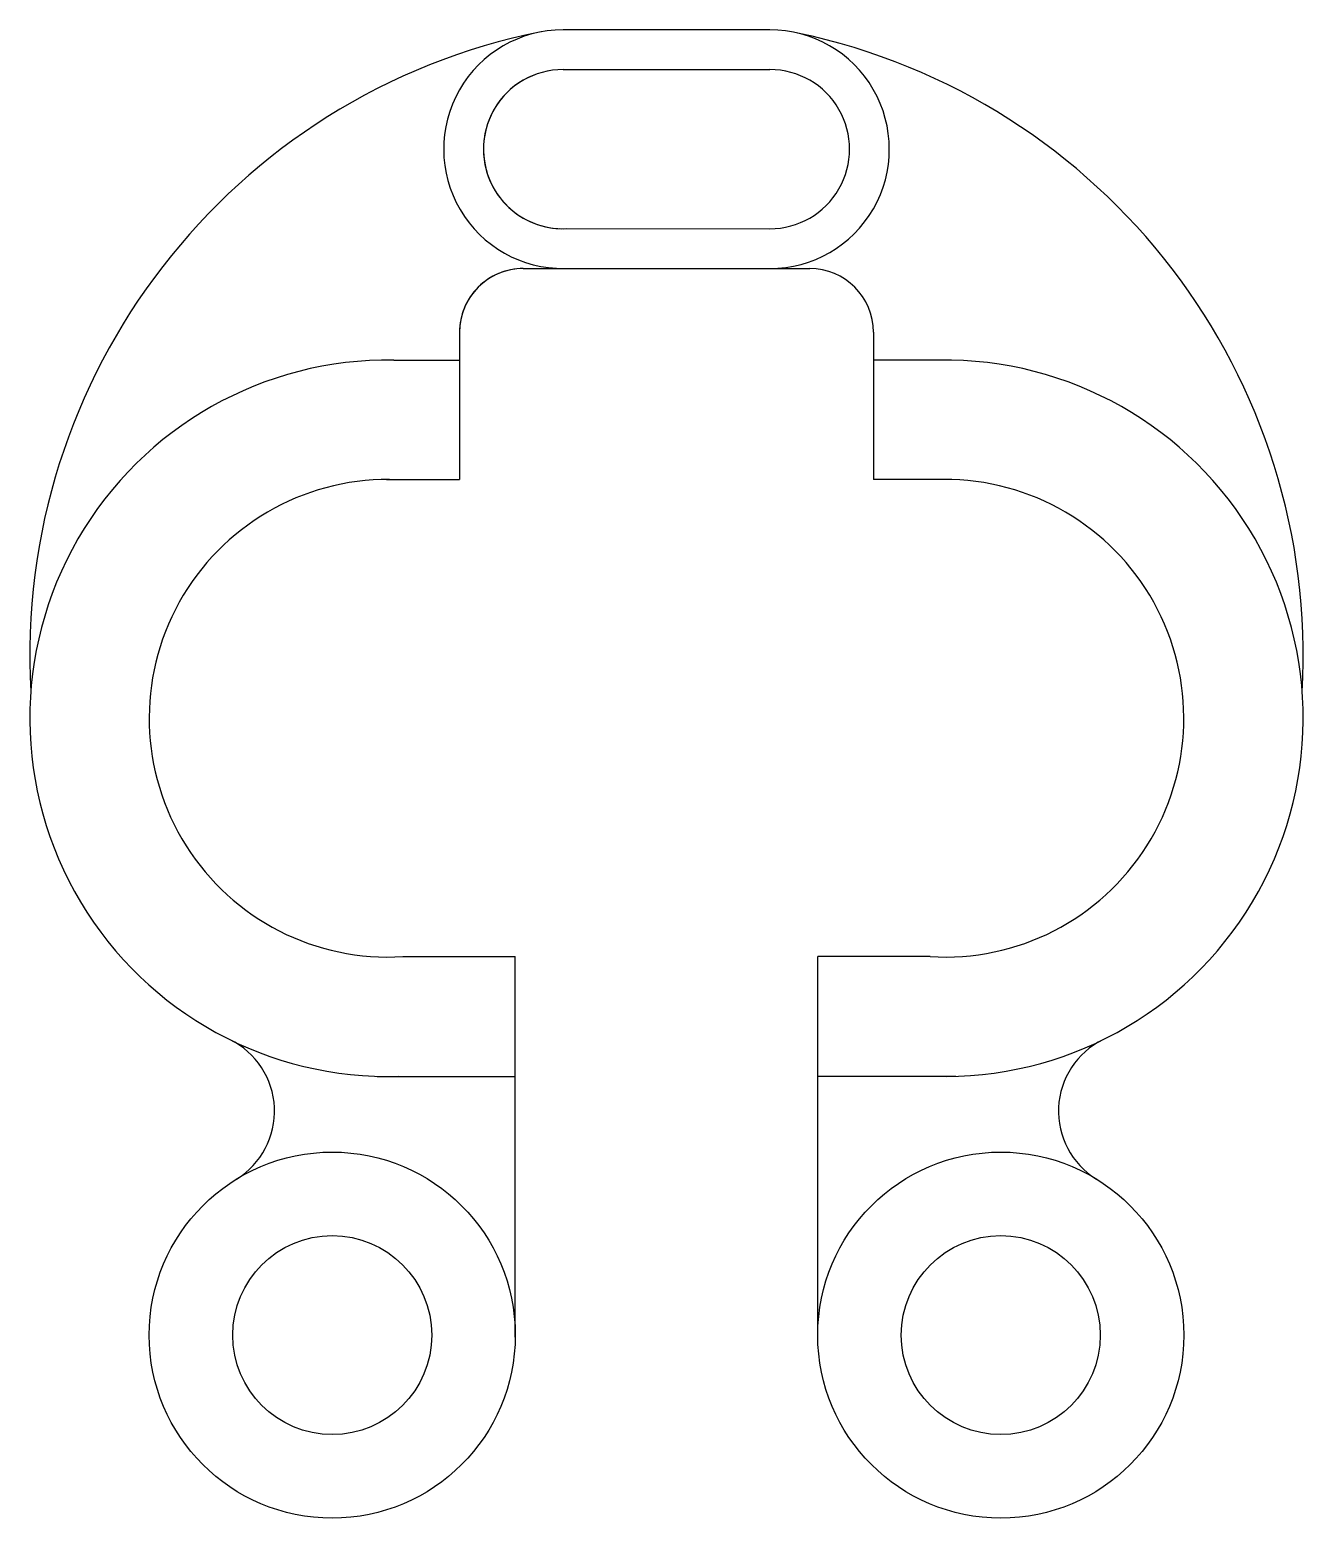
# Model space of a CAD drawing. Header units: millimetres. Extents: x 23.2 to 39.5, y 2.4 to 21.4.
import ezdxf

# ---------------------------------------------------------------- set-up
doc = ezdxf.new("R2010")
doc.units = ezdxf.units.MM

msp = doc.modelspace()

# ---------------------------------------------------------------- linework, layer by layer
for p, q in [((32.694, 21.425), (30.049, 21.425)), ((30.053, 20.916), (32.697, 20.916)), ((30.002, 18.881), (32.696, 18.88)), ((29.54, 18.37), (33.206, 18.37)), ((28.725, 17.556), (28.725, 16.497)), ((28.725, 17.556), (28.725, 15.672)), ((34.021, 17.556), (34.021, 15.672)), ((27.884, 17.199), (28.725, 17.199)), ((34.862, 17.199), (34.021, 17.199)), ((27.79, 15.672), (28.725, 15.672)), ((34.956, 15.672), (34.021, 15.672)), ((27.999, 9.568), (29.438, 9.568)), ((29.438, 4.698), (29.438, 9.568)), ((33.308, 4.698), (33.308, 9.568)), ((34.747, 9.568), (33.308, 9.568)), ((27.669, 8.036), (29.438, 8.036)), ((35.077, 8.036), (33.308, 8.036))]:
    msp.add_line(p, q)
for centre, radius in [((27.096, 4.725), 2.342), ((27.096, 4.725), 2.342), ((35.65, 4.725), 2.342), ((27.096, 4.725), 1.273), ((27.096, 4.725), 1.273), ((35.65, 4.725), 1.273)]:
    msp.add_circle(centre, radius)
for centre, radius, start, end in [((31.368, 13.416), 8.142, 101.3127, 183.2278), ((30.049, 19.898), 1.527, 90, 270.6814), ((32.697, 19.898), 1.527, 269.9976, 90.0906), ((31.379, 13.416), 8.141, 356.7692, 78.1482), ((30.049, 19.898), 1.018, 89.7893, 272.5962), ((30.049, 19.898), 1.018, 89.9999, 270.023), ((32.697, 19.898), 1.018, 269.977, 90.0001), ((29.54, 17.556), 0.815, 89.9976, 180), ((29.54, 17.556), 0.815, 90.0024, 180), ((30.049, 19.898), 1.527, 269.3139, 270.0024), ((33.206, 17.556), 0.815, 0, 89.9976), ((27.809, 12.617), 4.582, 89.0626, 271.7513), ((34.937, 12.617), 4.582, 268.2487, 90.9374), ((27.809, 12.617), 3.055, 89.6359, 273.5744), ((34.937, 12.617), 3.055, 266.4256, 90.3641), ((25.34, 7.59), 1.018, 301.509, 63.8387), ((37.406, 7.59), 1.018, 116.1596, 238.4886), ((31.373, 13.415), 8.147, 232.3854, 232.3861), ((31.373, 13.415), 8.147, 255.202, 255.2042)]:
    msp.add_arc(centre, radius, start, end)

doc.saveas('drawing.dxf')
